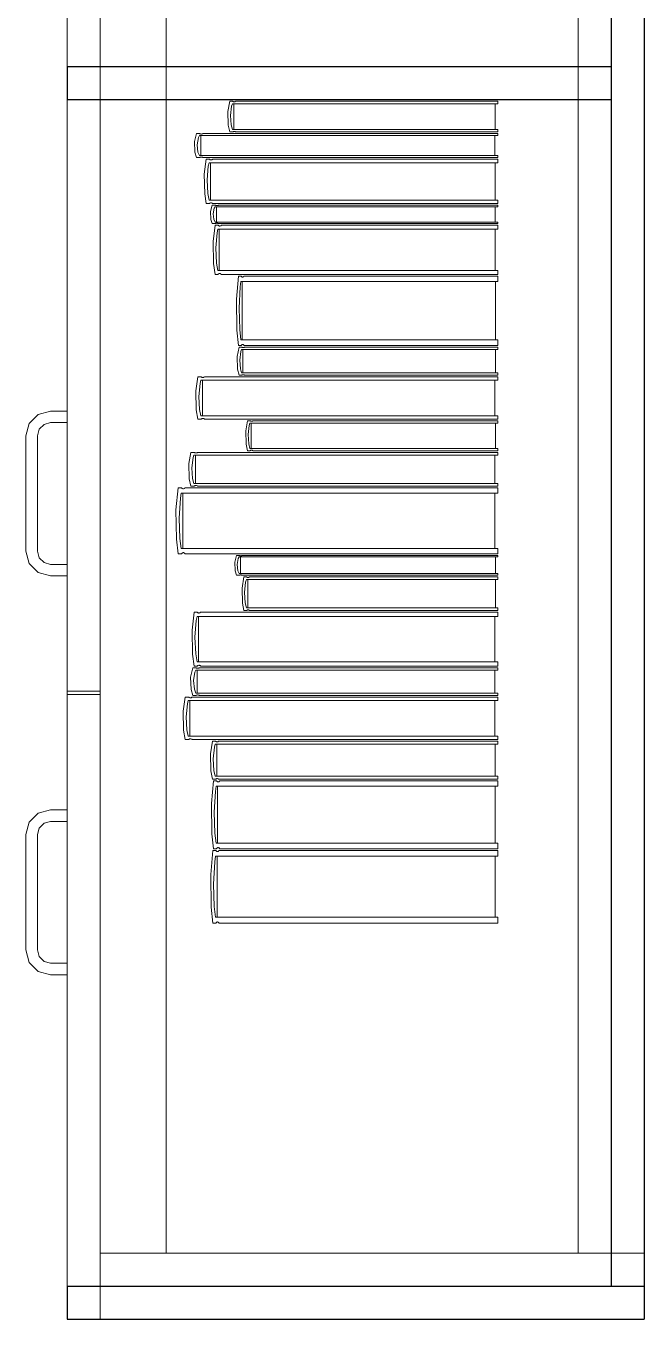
# Model space of a CAD drawing. Header units: inches. Extents: x -38 to 5698, y -33 to 92.
# Drawn here: x 218.845 to 219.22, y 11.462 to 12.247 of the extents above; entities that cross this region are included whole.
import ezdxf

# ---------------------------------------------------------------- set-up
doc = ezdxf.new("R2010")
doc.units = ezdxf.units.IN
doc.header["$MEASUREMENT"] = 0
doc.set_wipeout_variables(frame=1)
doc.linetypes.add('Wipeout_Contour', pattern=[1, 0, -1])
doc.layers.add('Interior - Mobiliario', color=7, linetype='Continuous')

msp = doc.modelspace()

# ---------------------------------------------------------------- linework, layer by layer
at = {"layer": 'Interior - Mobiliario', "color": 175, "linetype": 'Continuous', "lineweight": 13}
for p, q in [((218.89, 11.48184), (218.89, 12.94184)), ((219.2, 12.94184), (219.2, 11.48184)), ((218.96777, 12.18628), (218.96757, 12.19462)), ((218.96913, 12.19222), (218.96954, 12.18648)), ((218.94719, 12.17635), (218.94841, 12.18119)), ((218.94841, 12.18119), (218.9504, 12.18119)), ((218.95024, 12.18003), (218.9497, 12.17893)), ((219.13134, 12.18003), (218.95024, 12.18003)), ((218.9504, 12.18119), (218.95055, 12.18112)), ((218.95055, 12.18112), (218.95079, 12.18103)), ((218.95079, 12.18103), (218.95105, 12.18098)), ((218.95105, 12.18098), (218.95131, 12.18095)), ((218.95116, 12.16784), (218.95116, 12.18003)), ((218.95131, 12.18095), (218.95158, 12.18095)), ((218.95158, 12.18095), (218.95185, 12.18099)), ((218.95185, 12.18099), (218.9521, 12.18105)), ((218.9521, 12.18105), (218.95233, 12.18114)), ((218.95233, 12.18114), (218.95243, 12.18119)), ((218.95243, 12.18119), (219.13134, 12.18119)), ((218.96866, 12.18219), (218.96777, 12.18628)), ((218.97043, 12.18219), (218.96866, 12.18219)), ((218.96954, 12.18648), (218.97029, 12.18368)), ((218.97029, 12.18368), (219.13134, 12.18368)), ((218.97052, 12.18227), (218.97043, 12.18219)), ((218.97073, 12.18238), (218.97052, 12.18227)), ((218.97095, 12.18246), (218.97073, 12.18238)), ((218.97119, 12.1825), (218.97095, 12.18246)), ((218.97143, 12.1825), (218.97119, 12.1825)), ((218.97166, 12.18247), (218.97143, 12.1825)), ((218.97189, 12.1824), (218.97166, 12.18247)), ((218.9721, 12.18229), (218.97189, 12.1824)), ((218.97223, 12.18219), (218.9721, 12.18229)), ((219.13134, 12.18219), (218.97223, 12.18219)), ((219.12951, 12.18003), (219.12951, 12.16784)), ((219.13134, 12.18368), (219.13134, 12.18219)), ((219.13134, 12.18119), (219.13134, 12.18003)), ((218.94741, 12.16986), (218.94719, 12.17635)), ((218.9497, 12.17893), (218.94894, 12.17448)), ((218.94894, 12.17448), (218.9494, 12.17001)), ((218.94841, 12.16667), (218.94741, 12.16986)), ((218.9504, 12.16667), (218.94841, 12.16667)), ((218.9494, 12.17001), (218.95024, 12.16784)), ((218.95024, 12.16784), (219.13134, 12.16784)), ((218.9505, 12.16673), (218.9504, 12.16667)), ((218.95074, 12.16682), (218.9505, 12.16673)), ((218.95099, 12.16688), (218.95074, 12.16682)), ((218.95125, 12.16691), (218.95099, 12.16688)), ((218.95152, 12.16692), (218.95125, 12.16691)), ((218.95179, 12.16689), (218.95152, 12.16692)), ((218.95204, 12.16683), (218.95179, 12.16689)), ((218.95228, 12.16675), (218.95204, 12.16683)), ((218.95243, 12.16667), (218.95228, 12.16675)), ((219.13134, 12.16667), (218.95243, 12.16667)), ((218.95324, 12.15669), (218.95442, 12.16567)), ((218.95442, 12.16567), (218.95635, 12.16567)), ((218.95619, 12.16352), (218.95567, 12.16148)), ((219.13134, 12.16352), (218.95619, 12.16352)), ((218.95635, 12.16567), (218.95649, 12.16553)), ((218.95649, 12.16553), (218.95672, 12.16538)), ((218.95672, 12.16538), (218.95697, 12.16527)), ((218.95697, 12.16527), (218.95723, 12.16522)), ((218.95708, 12.1409), (218.95708, 12.16352)), ((218.95708, 12.16352), (219.12957, 12.16352)), ((218.95723, 12.16522), (218.95749, 12.16523)), ((218.95749, 12.16523), (218.95774, 12.16529)), ((218.95774, 12.16529), (218.95799, 12.16541)), ((218.95799, 12.16541), (218.95821, 12.16557)), ((218.95821, 12.16557), (218.95831, 12.16567)), ((218.95831, 12.16567), (219.13134, 12.16567)), ((219.12957, 12.16352), (219.12957, 12.1409)), ((219.13134, 12.16784), (219.13134, 12.16667)), ((219.13134, 12.16567), (219.13134, 12.16352)), ((218.95346, 12.14465), (218.95324, 12.15669)), ((218.95567, 12.16148), (218.95493, 12.15322)), ((218.95493, 12.15322), (218.95538, 12.14493)), ((218.95442, 12.13875), (218.95346, 12.14465)), ((218.95538, 12.14493), (218.95619, 12.1409)), ((218.95619, 12.1409), (219.13134, 12.1409)), ((219.12957, 12.1409), (218.95708, 12.1409)), ((219.13134, 12.1409), (219.13134, 12.13875)), ((218.95635, 12.13875), (218.95442, 12.13875)), ((218.95645, 12.13885), (218.95635, 12.13875)), ((218.95667, 12.13901), (218.95645, 12.13885)), ((218.95691, 12.13913), (218.95667, 12.13901)), ((218.95717, 12.13919), (218.95691, 12.13913)), ((218.95691, 12.13404), (218.95807, 12.13775)), ((218.95713, 12.12907), (218.95691, 12.13404)), ((218.95743, 12.1392), (218.95717, 12.13919)), ((218.95769, 12.13915), (218.95743, 12.1392)), ((218.95793, 12.13904), (218.95769, 12.13915)), ((218.95816, 12.13889), (218.95793, 12.13904)), ((218.95807, 12.13775), (218.95996, 12.13775)), ((218.95831, 12.13875), (218.95816, 12.13889)), ((219.13134, 12.13875), (218.95831, 12.13875)), ((218.95929, 12.13601), (218.95857, 12.13261)), ((218.95857, 12.13261), (218.95901, 12.12919)), ((218.95981, 12.13686), (218.95929, 12.13601)), ((219.13134, 12.13686), (218.95981, 12.13686)), ((218.95996, 12.13775), (218.9601, 12.13769)), ((218.9601, 12.13769), (218.96032, 12.13762)), ((218.96032, 12.13762), (218.96056, 12.13758)), ((218.96056, 12.13758), (218.96082, 12.13756)), ((218.96067, 12.12752), (218.96067, 12.13686)), ((218.96082, 12.13756), (218.96107, 12.13756)), ((218.96107, 12.13756), (218.96132, 12.13759)), ((218.96132, 12.13759), (218.96156, 12.13764)), ((218.96156, 12.13764), (218.96178, 12.1377)), ((218.96178, 12.1377), (218.96188, 12.13775)), ((218.96188, 12.13775), (219.13134, 12.13775)), ((219.12961, 12.13686), (219.12961, 12.12752)), ((219.13134, 12.13775), (219.13134, 12.13686)), ((218.95807, 12.12663), (218.95713, 12.12907)), ((218.95996, 12.12663), (218.95807, 12.12663)), ((218.95859, 12.11568), (218.95975, 12.12563)), ((218.95901, 12.12919), (218.95981, 12.12752)), ((218.95975, 12.12563), (218.96161, 12.12563)), ((218.95981, 12.12752), (219.13134, 12.12752)), ((218.96005, 12.12667), (218.95996, 12.12663)), ((218.96027, 12.12674), (218.96005, 12.12667)), ((218.96051, 12.12679), (218.96027, 12.12674)), ((218.96076, 12.12681), (218.96051, 12.12679)), ((218.96102, 12.12682), (218.96076, 12.12681)), ((218.96127, 12.1268), (218.96102, 12.12682)), ((218.96151, 12.12675), (218.96127, 12.1268)), ((218.96173, 12.12669), (218.96151, 12.12675)), ((218.96161, 12.12563), (218.96175, 12.12547)), ((218.96188, 12.12663), (218.96173, 12.12669)), ((218.96175, 12.12547), (218.96197, 12.1253)), ((219.13134, 12.12663), (218.96188, 12.12663)), ((218.96197, 12.1253), (218.96221, 12.12519)), ((218.96221, 12.12519), (218.96246, 12.12513)), ((218.96246, 12.12513), (218.96272, 12.12514)), ((218.96272, 12.12514), (218.96296, 12.12521)), ((218.96296, 12.12521), (218.9632, 12.12533)), ((218.9632, 12.12533), (218.96342, 12.12552)), ((218.96342, 12.12552), (218.96351, 12.12563)), ((218.96351, 12.12563), (219.13134, 12.12563)), ((219.13134, 12.12752), (219.13134, 12.12663)), ((219.13134, 12.12563), (219.13134, 12.12324)), ((218.96095, 12.12098), (218.96024, 12.11183)), ((218.96146, 12.12324), (218.96095, 12.12098)), ((219.13134, 12.12324), (218.96146, 12.12324)), ((218.96232, 12.09818), (218.96232, 12.12324)), ((219.12963, 12.12324), (219.12963, 12.09818)), ((218.95881, 12.10234), (218.95859, 12.11568)), ((218.96024, 12.11183), (218.96067, 12.10265)), ((218.95975, 12.0958), (218.95881, 12.10234)), ((218.96067, 12.10265), (218.96146, 12.09818)), ((218.96161, 12.0958), (218.95975, 12.0958)), ((218.96146, 12.09818), (219.13134, 12.09818)), ((218.96171, 12.09591), (218.96161, 12.0958)), ((218.96192, 12.09609), (218.96171, 12.09591)), ((218.96216, 12.09622), (218.96192, 12.09609)), ((218.96241, 12.09629), (218.96216, 12.09622)), ((218.96266, 12.0963), (218.96241, 12.09629)), ((218.96291, 12.09624), (218.96266, 12.0963)), ((218.96315, 12.09613), (218.96291, 12.09624)), ((218.96337, 12.09596), (218.96315, 12.09613)), ((218.96351, 12.0958), (218.96337, 12.09596)), ((219.13134, 12.0958), (218.96351, 12.0958)), ((218.97285, 12.08073), (218.9739, 12.0948)), ((218.9739, 12.0948), (218.97562, 12.0948)), ((218.97562, 12.0948), (218.97575, 12.09457)), ((218.97575, 12.09457), (218.97595, 12.09433)), ((218.97595, 12.09433), (218.97617, 12.09417)), ((218.97617, 12.09417), (218.9764, 12.09409)), ((218.9764, 12.09409), (218.97663, 12.0941)), ((218.97663, 12.0941), (218.97686, 12.0942)), ((218.97686, 12.0942), (218.97707, 12.09438)), ((218.97707, 12.09438), (218.97727, 12.09463)), ((218.97727, 12.09463), (218.97736, 12.0948)), ((218.97736, 12.0948), (219.13134, 12.0948)), ((219.13134, 12.09818), (219.13134, 12.0958)), ((219.13134, 12.0948), (219.13134, 12.09142)), ((218.97501, 12.08822), (218.97436, 12.07528)), ((218.97548, 12.09142), (218.97501, 12.08822)), ((219.13134, 12.09142), (218.97548, 12.09142)), ((218.97627, 12.05598), (218.97627, 12.09142)), ((219.12977, 12.09142), (219.12977, 12.05598)), ((218.97304, 12.06186), (218.97285, 12.08073)), ((218.97436, 12.07528), (218.97476, 12.0623)), ((218.9739, 12.0526), (218.97304, 12.06186)), ((218.97476, 12.0623), (218.97548, 12.05598)), ((218.97548, 12.05598), (219.13134, 12.05598)), ((219.13134, 12.05598), (219.13134, 12.0526)), ((218.97324, 12.04594), (218.97429, 12.0516)), ((218.97343, 12.03835), (218.97324, 12.04594)), ((218.97562, 12.0526), (218.9739, 12.0526)), ((218.97429, 12.0516), (218.976, 12.0516)), ((218.9754, 12.04896), (218.97474, 12.04375)), ((218.97586, 12.05024), (218.9754, 12.04896)), ((218.9757, 12.05277), (218.97562, 12.0526)), ((218.9759, 12.05302), (218.9757, 12.05277)), ((219.13134, 12.05024), (218.97586, 12.05024)), ((218.97612, 12.0532), (218.9759, 12.05302)), ((218.976, 12.0516), (218.97613, 12.05151)), ((218.97635, 12.0533), (218.97612, 12.0532)), ((218.97613, 12.05151), (218.97633, 12.05142)), ((218.97633, 12.05142), (218.97655, 12.05135)), ((218.97658, 12.05331), (218.97635, 12.0533)), ((218.97655, 12.05135), (218.97678, 12.05132)), ((218.97681, 12.05323), (218.97658, 12.05331)), ((218.97665, 12.03598), (218.97665, 12.05024)), ((218.97678, 12.05132), (218.97701, 12.05132)), ((218.97703, 12.05307), (218.97681, 12.05323)), ((218.97701, 12.05132), (218.97724, 12.05136)), ((218.97723, 12.05283), (218.97703, 12.05307)), ((218.97736, 12.0526), (218.97723, 12.05283)), ((218.97724, 12.05136), (218.97745, 12.05143)), ((219.13134, 12.0526), (218.97736, 12.0526)), ((218.97745, 12.05143), (218.97765, 12.05154)), ((218.97765, 12.05154), (218.97774, 12.0516)), ((218.97774, 12.0516), (219.13134, 12.0516)), ((219.12977, 12.05024), (219.12977, 12.03598)), ((219.13134, 12.0516), (219.13134, 12.05024)), ((218.97429, 12.03462), (218.97343, 12.03835)), ((218.97474, 12.04375), (218.97514, 12.03852)), ((218.97514, 12.03852), (218.97586, 12.03598)), ((218.94814, 12.02507), (218.94936, 12.03362)), ((218.94936, 12.03362), (218.95134, 12.03362)), ((218.95118, 12.03157), (218.95064, 12.02962)), ((219.13134, 12.03157), (218.95118, 12.03157)), ((218.95134, 12.03362), (218.95149, 12.03348)), ((218.95149, 12.03348), (218.95172, 12.03334)), ((218.95172, 12.03334), (218.95197, 12.03324)), ((218.95197, 12.03324), (218.95224, 12.03319)), ((218.95209, 12.01002), (218.95209, 12.03157)), ((218.95224, 12.03319), (218.95251, 12.0332)), ((218.95251, 12.0332), (218.95277, 12.03326)), ((218.95277, 12.03326), (218.95302, 12.03337)), ((218.95302, 12.03337), (218.95325, 12.03352)), ((218.95325, 12.03352), (218.95335, 12.03362)), ((218.95335, 12.03362), (219.13134, 12.03362)), ((218.976, 12.03462), (218.97429, 12.03462)), ((218.97586, 12.03598), (219.13134, 12.03598)), ((218.97609, 12.03469), (218.976, 12.03462)), ((218.97628, 12.03479), (218.97609, 12.03469)), ((218.9765, 12.03486), (218.97628, 12.03479)), ((218.97673, 12.0349), (218.9765, 12.03486)), ((218.97696, 12.03491), (218.97673, 12.0349)), ((218.97719, 12.03487), (218.97696, 12.03491)), ((218.97741, 12.03481), (218.97719, 12.03487)), ((218.97761, 12.03471), (218.97741, 12.03481)), ((218.97774, 12.03462), (218.97761, 12.03471)), ((219.13134, 12.03462), (218.97774, 12.03462)), ((219.12952, 12.03157), (219.12952, 12.01002)), ((219.13134, 12.03598), (219.13134, 12.03462)), ((219.13134, 12.03362), (219.13134, 12.03157)), ((218.94836, 12.01359), (218.94814, 12.02507)), ((218.95064, 12.02962), (218.94988, 12.02176)), ((218.94988, 12.02176), (218.95034, 12.01386)), ((218.84701, 12.00534), (218.8525, 12.01083)), ((218.8525, 12.01083), (218.86, 12.01284)), ((218.86, 12.01284), (218.87, 12.01284)), ((218.87, 12.01284), (218.87, 12.00584)), ((218.94936, 12.00797), (218.94836, 12.01359)), ((218.95134, 12.00797), (218.94936, 12.00797)), ((218.95034, 12.01386), (218.95118, 12.01002)), ((218.95118, 12.01002), (219.13134, 12.01002)), ((218.95144, 12.00807), (218.95134, 12.00797)), ((218.95167, 12.00822), (218.95144, 12.00807)), ((218.95192, 12.00833), (218.95167, 12.00822)), ((218.95218, 12.00839), (218.95192, 12.00833)), ((218.95245, 12.0084), (218.95218, 12.00839)), ((218.95271, 12.00835), (218.95245, 12.0084)), ((218.95297, 12.00825), (218.95271, 12.00835)), ((218.9532, 12.00811), (218.95297, 12.00825)), ((218.95335, 12.00797), (218.9532, 12.00811)), ((219.13134, 12.00797), (218.95335, 12.00797)), ((218.97837, 12.0009), (218.97939, 12.00697)), ((218.97939, 12.00697), (218.98104, 12.00697)), ((218.98104, 12.00697), (218.98117, 12.00687)), ((218.98117, 12.00687), (218.98137, 12.00677)), ((218.98137, 12.00677), (218.98158, 12.0067)), ((218.98158, 12.0067), (218.9818, 12.00666)), ((218.9818, 12.00666), (218.98202, 12.00667)), ((218.98202, 12.00667), (218.98224, 12.00671)), ((218.98224, 12.00671), (218.98245, 12.00679)), ((218.98245, 12.00679), (218.98264, 12.0069)), ((218.98264, 12.0069), (218.98273, 12.00697)), ((218.98273, 12.00697), (219.13134, 12.00697)), ((219.13134, 12.01002), (219.13134, 12.00797)), ((219.13134, 12.00697), (219.13134, 12.00551)), ((218.845, 11.99784), (218.84701, 12.00534)), ((218.85307, 12.00184), (218.852, 11.99784)), ((218.856, 12.00477), (218.85307, 12.00184)), ((218.86, 12.00584), (218.856, 12.00477)), ((218.87, 12.00584), (218.86, 12.00584)), ((218.97856, 11.99277), (218.97837, 12.0009)), ((218.98046, 12.00413), (218.97983, 11.99856)), ((218.98091, 12.00551), (218.98046, 12.00413)), ((219.13134, 12.00551), (218.98091, 12.00551)), ((218.98167, 11.99023), (218.98167, 12.00551)), ((219.12982, 12.00551), (219.12982, 11.99023)), ((218.845, 11.92784), (218.845, 11.99784)), ((218.852, 11.99784), (218.852, 11.92784)), ((218.97939, 11.98877), (218.97856, 11.99277)), ((218.97983, 11.99856), (218.98021, 11.99296)), ((218.98021, 11.99296), (218.98091, 11.99023)), ((218.94385, 11.98096), (218.9451, 11.98777)), ((218.9451, 11.98777), (218.94713, 11.98777)), ((218.94641, 11.98459), (218.94564, 11.97832)), ((218.94697, 11.98614), (218.94641, 11.98459)), ((219.13134, 11.98614), (218.94697, 11.98614)), ((218.94713, 11.98777), (218.94728, 11.98767)), ((218.94728, 11.98767), (218.94752, 11.98755)), ((218.94752, 11.98755), (218.94778, 11.98747)), ((218.94778, 11.98747), (218.94805, 11.98743)), ((218.9479, 11.96896), (218.9479, 11.98614)), ((218.94805, 11.98743), (218.94833, 11.98744)), ((218.94833, 11.98744), (218.9486, 11.98748)), ((218.9486, 11.98748), (218.94885, 11.98757)), ((218.94885, 11.98757), (218.94909, 11.9877)), ((218.94909, 11.9877), (218.94919, 11.98777)), ((218.94919, 11.98777), (219.13134, 11.98777)), ((218.98104, 11.98877), (218.97939, 11.98877)), ((218.98091, 11.99023), (219.13134, 11.99023)), ((218.98113, 11.98885), (218.98104, 11.98877)), ((218.98132, 11.98896), (218.98113, 11.98885)), ((218.98153, 11.98903), (218.98132, 11.98896)), ((218.98175, 11.98907), (218.98153, 11.98903)), ((218.98197, 11.98908), (218.98175, 11.98907)), ((218.98219, 11.98905), (218.98197, 11.98908)), ((218.98241, 11.98898), (218.98219, 11.98905)), ((218.9826, 11.98887), (218.98241, 11.98898)), ((218.98273, 11.98877), (218.9826, 11.98887)), ((219.13134, 11.98877), (218.98273, 11.98877)), ((219.12948, 11.98614), (219.12948, 11.96896)), ((219.13134, 11.99023), (219.13134, 11.98877)), ((219.13134, 11.98777), (219.13134, 11.98614)), ((218.94409, 11.97181), (218.94385, 11.98096)), ((218.94564, 11.97832), (218.94611, 11.97202)), ((218.9451, 11.96733), (218.94409, 11.97181)), ((218.94713, 11.96733), (218.9451, 11.96733)), ((218.94611, 11.97202), (218.94697, 11.96896)), ((218.94697, 11.96896), (219.13134, 11.96896)), ((218.94723, 11.9674), (218.94713, 11.96733)), ((218.94747, 11.96753), (218.94723, 11.9674)), ((218.94772, 11.96762), (218.94747, 11.96753)), ((218.94799, 11.96766), (218.94772, 11.96762)), ((218.94827, 11.96767), (218.94799, 11.96766)), ((218.94854, 11.96763), (218.94827, 11.96767)), ((218.9488, 11.96755), (218.94854, 11.96763)), ((218.94904, 11.96743), (218.9488, 11.96755)), ((218.94919, 11.96733), (218.94904, 11.96743)), ((219.13134, 11.96733), (218.94919, 11.96733)), ((219.13134, 11.96896), (219.13134, 11.96733)), ((218.93603, 11.95297), (218.93733, 11.96633)), ((218.93733, 11.96633), (218.93944, 11.96633)), ((218.9387, 11.96008), (218.93789, 11.9478)), ((218.93927, 11.96312), (218.9387, 11.96008)), ((219.13134, 11.96312), (218.93927, 11.96312)), ((218.93944, 11.96633), (218.9396, 11.96611)), ((218.9396, 11.96611), (218.93985, 11.96588)), ((218.93985, 11.96588), (218.94012, 11.96573)), ((218.94012, 11.96573), (218.94041, 11.96566)), ((218.94024, 11.92948), (218.94024, 11.96312)), ((218.94041, 11.96566), (218.94069, 11.96567)), ((218.94069, 11.96567), (218.94097, 11.96576)), ((218.94097, 11.96576), (218.94124, 11.96593)), ((218.94124, 11.96593), (218.94148, 11.96617)), ((218.94148, 11.96617), (218.94159, 11.96633)), ((218.94159, 11.96633), (219.13134, 11.96633)), ((219.1294, 11.96312), (219.1294, 11.92948)), ((219.13134, 11.96633), (219.13134, 11.96312)), ((218.93627, 11.93506), (218.93603, 11.95297)), ((218.93789, 11.9478), (218.93838, 11.93547)), ((218.93733, 11.92627), (218.93627, 11.93506)), ((218.93838, 11.93547), (218.93927, 11.92948)), ((218.93927, 11.92948), (219.13134, 11.92948)), ((219.13134, 11.92948), (219.13134, 11.92627)), ((218.84701, 11.92034), (218.845, 11.92784)), ((218.8525, 11.91485), (218.84701, 11.92034)), ((218.852, 11.92784), (218.85307, 11.92384)), ((218.85307, 11.92384), (218.856, 11.92091)), ((218.856, 11.92091), (218.86, 11.91984)), ((218.93944, 11.92627), (218.93733, 11.92627)), ((218.93955, 11.92643), (218.93944, 11.92627)), ((218.9398, 11.92667), (218.93955, 11.92643)), ((218.94006, 11.92684), (218.9398, 11.92667)), ((218.94034, 11.92693), (218.94006, 11.92684)), ((218.94063, 11.92694), (218.94034, 11.92693)), ((218.94091, 11.92687), (218.94063, 11.92694)), ((218.94118, 11.92672), (218.94091, 11.92687)), ((218.94143, 11.92649), (218.94118, 11.92672)), ((218.94159, 11.92627), (218.94143, 11.92649)), ((219.13134, 11.92627), (218.94159, 11.92627)), ((218.97165, 11.92126), (218.97272, 11.92527)), ((218.97185, 11.91587), (218.97165, 11.92126)), ((218.97272, 11.92527), (218.97444, 11.92527)), ((218.97383, 11.9234), (218.97317, 11.9197)), ((218.9743, 11.92431), (218.97383, 11.9234)), ((219.13134, 11.92431), (218.9743, 11.92431)), ((218.97444, 11.92527), (218.97457, 11.92521)), ((218.97457, 11.92521), (218.97478, 11.92514)), ((218.97478, 11.92514), (218.975, 11.92509)), ((218.975, 11.92509), (218.97523, 11.92507)), ((218.9751, 11.9142), (218.9751, 11.92431)), ((218.97523, 11.92507), (218.97546, 11.92507)), ((218.97546, 11.92507), (218.97569, 11.9251)), ((218.97569, 11.9251), (218.97591, 11.92515)), ((218.97591, 11.92515), (218.97611, 11.92523)), ((218.97611, 11.92523), (218.9762, 11.92527)), ((218.9762, 11.92527), (219.13134, 11.92527)), ((219.12976, 11.92431), (219.12976, 11.9142)), ((219.13134, 11.92527), (219.13134, 11.92431)), ((218.86, 11.91284), (218.8525, 11.91485)), ((218.86, 11.91984), (218.87, 11.91984)), ((218.87, 11.91284), (218.86, 11.91284)), ((218.87, 11.91984), (218.87, 11.91284)), ((218.97272, 11.91323), (218.97185, 11.91587)), ((218.97444, 11.91323), (218.97272, 11.91323)), ((218.97317, 11.9197), (218.97358, 11.916)), ((218.97358, 11.916), (218.9743, 11.9142)), ((218.9743, 11.9142), (219.13134, 11.9142)), ((218.97453, 11.91328), (218.97444, 11.91323)), ((218.97473, 11.91335), (218.97453, 11.91328)), ((218.97495, 11.9134), (218.97473, 11.91335)), ((218.97518, 11.91343), (218.97495, 11.9134)), ((218.97541, 11.91343), (218.97518, 11.91343)), ((218.97564, 11.91341), (218.97541, 11.91343)), ((218.97586, 11.91337), (218.97564, 11.91341)), ((218.97607, 11.9133), (218.97586, 11.91337)), ((218.9762, 11.91323), (218.97607, 11.9133)), ((219.13134, 11.91323), (218.9762, 11.91323)), ((219.13134, 11.9142), (219.13134, 11.91323)), ((218.9762, 11.90544), (218.97723, 11.91223)), ((218.97639, 11.89632), (218.9762, 11.90544)), ((218.97723, 11.91223), (218.97891, 11.91223)), ((218.97831, 11.90906), (218.97767, 11.90281)), ((218.97877, 11.9106), (218.97831, 11.90906)), ((219.13134, 11.9106), (218.97877, 11.9106)), ((218.97891, 11.91223), (218.97903, 11.91212)), ((218.97903, 11.91212), (218.97923, 11.91201)), ((218.97923, 11.91201), (218.97945, 11.91193)), ((218.97945, 11.91193), (218.97967, 11.91189)), ((218.97954, 11.89348), (218.97954, 11.9106)), ((218.97967, 11.91189), (218.9799, 11.9119)), ((218.9799, 11.9119), (218.98012, 11.91194)), ((218.98012, 11.91194), (218.98033, 11.91203)), ((218.98033, 11.91203), (218.98053, 11.91215)), ((218.98053, 11.91215), (218.98061, 11.91223)), ((218.98061, 11.91223), (219.13134, 11.91223)), ((219.1298, 11.9106), (219.1298, 11.89348)), ((219.13134, 11.91223), (219.13134, 11.9106)), ((218.97767, 11.90281), (218.97806, 11.89654)), ((218.94577, 11.87992), (218.947, 11.89085)), ((218.947, 11.89085), (218.94901, 11.89085)), ((218.94901, 11.89085), (218.94916, 11.89068)), ((218.94916, 11.89068), (218.9494, 11.89049)), ((218.9494, 11.89049), (218.94965, 11.89037)), ((218.94965, 11.89037), (218.94992, 11.89031)), ((218.94992, 11.89031), (218.95019, 11.89031)), ((218.95019, 11.89031), (218.95046, 11.89039)), ((218.95046, 11.89039), (218.95071, 11.89053)), ((218.95071, 11.89053), (218.95095, 11.89073)), ((218.95095, 11.89073), (218.95105, 11.89085)), ((218.95105, 11.89085), (219.13134, 11.89085)), ((218.97723, 11.89185), (218.97639, 11.89632)), ((218.97891, 11.89185), (218.97723, 11.89185)), ((218.97806, 11.89654), (218.97877, 11.89348)), ((218.97877, 11.89348), (219.13134, 11.89348)), ((218.97899, 11.89193), (218.97891, 11.89185)), ((218.97919, 11.89206), (218.97899, 11.89193)), ((218.9794, 11.89214), (218.97919, 11.89206)), ((218.97962, 11.89219), (218.9794, 11.89214)), ((218.97985, 11.8922), (218.97962, 11.89219)), ((218.98007, 11.89216), (218.97985, 11.8922)), ((218.98029, 11.89208), (218.98007, 11.89216)), ((218.98049, 11.89196), (218.98029, 11.89208)), ((218.98061, 11.89185), (218.98049, 11.89196)), ((219.13134, 11.89185), (218.98061, 11.89185)), ((219.13134, 11.89348), (219.13134, 11.89185)), ((219.13134, 11.89085), (219.13134, 11.88823)), ((218.9483, 11.88574), (218.94753, 11.87569)), ((218.94885, 11.88823), (218.9483, 11.88574)), ((219.13134, 11.88823), (218.94885, 11.88823)), ((218.94977, 11.86068), (218.94977, 11.88823)), ((219.1295, 11.88823), (219.1295, 11.86068)), ((218.946, 11.86525), (218.94577, 11.87992)), ((218.94753, 11.87569), (218.948, 11.86559)), ((218.948, 11.86559), (218.94885, 11.86068)), ((218.947, 11.85806), (218.946, 11.86525)), ((218.94901, 11.85806), (218.947, 11.85806)), ((218.94885, 11.86068), (219.13134, 11.86068)), ((218.94911, 11.85818), (218.94901, 11.85806)), ((218.94934, 11.85838), (218.94911, 11.85818)), ((218.9496, 11.85852), (218.94934, 11.85838)), ((218.94986, 11.8586), (218.9496, 11.85852)), ((218.95013, 11.8586), (218.94986, 11.8586)), ((218.9504, 11.85854), (218.95013, 11.8586)), ((218.95066, 11.85842), (218.9504, 11.85854)), ((218.9509, 11.85823), (218.95066, 11.85842)), ((218.95105, 11.85806), (218.9509, 11.85823)), ((219.13134, 11.85806), (218.95105, 11.85806)), ((219.13134, 11.86068), (219.13134, 11.85806)), ((218.94494, 11.85147), (218.94619, 11.85706)), ((218.94518, 11.84397), (218.94494, 11.85147)), ((218.94619, 11.85706), (218.9482, 11.85706)), ((218.94749, 11.85444), (218.94672, 11.8493)), ((218.94804, 11.85571), (218.94749, 11.85444)), ((219.13134, 11.85571), (218.94804, 11.85571)), ((218.9482, 11.85706), (218.94835, 11.85697)), ((218.94835, 11.85697), (218.94859, 11.85687)), ((218.94859, 11.85687), (218.94885, 11.85681)), ((218.94885, 11.85681), (218.94912, 11.85678)), ((218.94897, 11.84163), (218.94897, 11.85571)), ((218.94912, 11.85678), (218.94939, 11.85678)), ((218.94939, 11.85678), (218.94966, 11.85682)), ((218.94966, 11.85682), (218.94992, 11.85689)), ((218.94992, 11.85689), (218.95015, 11.85699)), ((218.95015, 11.85699), (218.95025, 11.85706)), ((218.95025, 11.85706), (219.13134, 11.85706)), ((219.12949, 11.85571), (219.12949, 11.84163)), ((219.13134, 11.85706), (219.13134, 11.85571)), ((218.87, 11.84284), (218.89, 11.84284)), ((218.94619, 11.84029), (218.94518, 11.84397)), ((218.94672, 11.8493), (218.94719, 11.84414)), ((218.94719, 11.84414), (218.94804, 11.84163)), ((218.87, 11.84084), (218.89, 11.84084)), ((218.94037, 11.83071), (218.94165, 11.83929)), ((218.94165, 11.83929), (218.94371, 11.83929)), ((218.94298, 11.83528), (218.94219, 11.82739)), ((218.94354, 11.83723), (218.94298, 11.83528)), ((219.13134, 11.83723), (218.94354, 11.83723)), ((218.94371, 11.83929), (218.94386, 11.83915)), ((218.94386, 11.83915), (218.94411, 11.83901)), ((218.94411, 11.83901), (218.94437, 11.83891)), ((218.94437, 11.83891), (218.94465, 11.83886)), ((218.94449, 11.81561), (218.94449, 11.83723)), ((218.94465, 11.83886), (218.94493, 11.83887)), ((218.94493, 11.83887), (218.9452, 11.83893)), ((218.9452, 11.83893), (218.94546, 11.83903)), ((218.94546, 11.83903), (218.9457, 11.83919)), ((218.9457, 11.83919), (218.94581, 11.83929)), ((218.94581, 11.83929), (219.13134, 11.83929)), ((218.9482, 11.84029), (218.94619, 11.84029)), ((218.94804, 11.84163), (219.13134, 11.84163)), ((218.9483, 11.84036), (218.9482, 11.84029)), ((218.94854, 11.84046), (218.9483, 11.84036)), ((218.94879, 11.84053), (218.94854, 11.84046)), ((218.94906, 11.84057), (218.94879, 11.84053)), ((218.94933, 11.84057), (218.94906, 11.84057)), ((218.9496, 11.84054), (218.94933, 11.84057)), ((218.94986, 11.84048), (218.9496, 11.84054)), ((218.9501, 11.84038), (218.94986, 11.84048)), ((218.95025, 11.84029), (218.9501, 11.84038)), ((219.13134, 11.84029), (218.95025, 11.84029)), ((219.12945, 11.83723), (219.12945, 11.81561)), ((219.13134, 11.84163), (219.13134, 11.84029)), ((219.13134, 11.83929), (219.13134, 11.83723)), ((218.94061, 11.81919), (218.94037, 11.83071)), ((218.94219, 11.82739), (218.94267, 11.81946)), ((218.94165, 11.81355), (218.94061, 11.81919)), ((218.94267, 11.81946), (218.94354, 11.81561)), ((218.94371, 11.81355), (218.94165, 11.81355)), ((218.94354, 11.81561), (219.13134, 11.81561)), ((218.94381, 11.81365), (218.94371, 11.81355)), ((218.94405, 11.81381), (218.94381, 11.81365)), ((218.94431, 11.81391), (218.94405, 11.81381)), ((218.94459, 11.81397), (218.94431, 11.81391)), ((218.94487, 11.81398), (218.94459, 11.81397)), ((218.94514, 11.81393), (218.94487, 11.81398)), ((218.94541, 11.81383), (218.94514, 11.81393)), ((218.94565, 11.81369), (218.94541, 11.81383)), ((218.94581, 11.81355), (218.94565, 11.81369)), ((219.13134, 11.81355), (218.94581, 11.81355)), ((218.95698, 11.80485), (218.95814, 11.81255)), ((218.95814, 11.81255), (218.96002, 11.81255)), ((218.95987, 11.8107), (218.95936, 11.80895)), ((219.13134, 11.8107), (218.95987, 11.8107)), ((218.96002, 11.81255), (218.96016, 11.81243)), ((218.96016, 11.81243), (218.96039, 11.81229)), ((218.96039, 11.81229), (218.96063, 11.81221)), ((218.96063, 11.81221), (218.96088, 11.81216)), ((218.96074, 11.7913), (218.96074, 11.8107)), ((218.96088, 11.81216), (218.96114, 11.81217)), ((218.96114, 11.81217), (218.96139, 11.81222)), ((218.96139, 11.81222), (218.96162, 11.81232)), ((218.96162, 11.81232), (218.96184, 11.81246)), ((218.96184, 11.81246), (218.96194, 11.81255)), ((218.96194, 11.81255), (219.13134, 11.81255)), ((219.12961, 11.8107), (219.12961, 11.7913)), ((219.13134, 11.81561), (219.13134, 11.81355)), ((219.13134, 11.81255), (219.13134, 11.8107)), ((218.95719, 11.79452), (218.95698, 11.80485)), ((218.95936, 11.80895), (218.95863, 11.80187)), ((218.95863, 11.80187), (218.95907, 11.79476)), ((218.95907, 11.79476), (218.95987, 11.7913)), ((218.95814, 11.78946), (218.95719, 11.79452)), ((218.95757, 11.77473), (218.95873, 11.78846)), ((218.96002, 11.78946), (218.95814, 11.78946)), ((218.95873, 11.78846), (218.9606, 11.78846)), ((218.95987, 11.7913), (219.13134, 11.7913)), ((218.96012, 11.78955), (218.96002, 11.78946)), ((218.96034, 11.78969), (218.96012, 11.78955)), ((218.96057, 11.78978), (218.96034, 11.78969)), ((218.96082, 11.78984), (218.96057, 11.78978)), ((218.9606, 11.78846), (218.96075, 11.78824)), ((218.96075, 11.78824), (218.96097, 11.788)), ((218.96108, 11.78984), (218.96082, 11.78984)), ((218.96097, 11.788), (218.96121, 11.78784)), ((218.96133, 11.7898), (218.96108, 11.78984)), ((218.96121, 11.78784), (218.96146, 11.78777)), ((218.96157, 11.78971), (218.96133, 11.7898)), ((218.96146, 11.78777), (218.96171, 11.78778)), ((218.9618, 11.78958), (218.96157, 11.78971)), ((218.96171, 11.78778), (218.96196, 11.78787)), ((218.96194, 11.78946), (218.9618, 11.78958)), ((219.13134, 11.78946), (218.96194, 11.78946)), ((218.96196, 11.78787), (218.9622, 11.78805)), ((218.9622, 11.78805), (218.96242, 11.7883)), ((218.96242, 11.7883), (218.96251, 11.78846)), ((218.96251, 11.78846), (219.13134, 11.78846)), ((219.13134, 11.7913), (219.13134, 11.78946)), ((219.13134, 11.78846), (219.13134, 11.78516)), ((218.95994, 11.78204), (218.95922, 11.76942)), ((218.96045, 11.78516), (218.95994, 11.78204)), ((219.13134, 11.78516), (218.96045, 11.78516)), ((218.96132, 11.75059), (218.96132, 11.78516)), ((219.12962, 11.78516), (219.12962, 11.75059)), ((218.95778, 11.75633), (218.95757, 11.77473)), ((218.84701, 11.76334), (218.845, 11.75584)), ((218.8525, 11.76883), (218.84701, 11.76334)), ((218.86, 11.77084), (218.8525, 11.76883)), ((218.856, 11.76277), (218.86, 11.76384)), ((218.87, 11.77084), (218.86, 11.77084)), ((218.86, 11.76384), (218.87, 11.76384)), ((218.87, 11.76384), (218.87, 11.77084)), ((218.95922, 11.76942), (218.95966, 11.75676)), ((218.845, 11.75584), (218.845, 11.68584)), ((218.852, 11.75584), (218.85307, 11.75984)), ((218.852, 11.68584), (218.852, 11.75584)), ((218.85307, 11.75984), (218.856, 11.76277)), ((218.95873, 11.7473), (218.95778, 11.75633)), ((218.95966, 11.75676), (218.96045, 11.75059)), ((218.96045, 11.75059), (219.13134, 11.75059)), ((218.96092, 11.74771), (218.9607, 11.74746)), ((218.96115, 11.74788), (218.96092, 11.74771)), ((218.9614, 11.74798), (218.96115, 11.74788)), ((218.96166, 11.74799), (218.9614, 11.74798)), ((218.96191, 11.74791), (218.96166, 11.74799)), ((218.96215, 11.74775), (218.96191, 11.74791)), ((218.96237, 11.74752), (218.96215, 11.74775)), ((219.13134, 11.75059), (219.13134, 11.7473)), ((218.95722, 11.73156), (218.95838, 11.7463)), ((218.95838, 11.7463), (218.96026, 11.7463)), ((218.9606, 11.7473), (218.95873, 11.7473)), ((218.96011, 11.74276), (218.9596, 11.73941)), ((219.13134, 11.74276), (218.96011, 11.74276)), ((218.96026, 11.7463), (218.9604, 11.74606)), ((218.9604, 11.74606), (218.96063, 11.74581)), ((218.9607, 11.74746), (218.9606, 11.7473)), ((218.96063, 11.74581), (218.96087, 11.74564)), ((218.96087, 11.74564), (218.96112, 11.74556)), ((218.96097, 11.70565), (218.96097, 11.74276)), ((218.96112, 11.74556), (218.96137, 11.74557)), ((218.96137, 11.74557), (218.96162, 11.74567)), ((218.96162, 11.74567), (218.96186, 11.74586)), ((218.96186, 11.74586), (218.96208, 11.74613)), ((218.96208, 11.74613), (218.96217, 11.7463)), ((218.96217, 11.7463), (219.13134, 11.7463)), ((218.96251, 11.7473), (218.96237, 11.74752)), ((219.13134, 11.7473), (218.96251, 11.7473)), ((219.12961, 11.74276), (219.12961, 11.70565)), ((219.13134, 11.7463), (219.13134, 11.74276)), ((218.9596, 11.73941), (218.95887, 11.72587)), ((218.95743, 11.7118), (218.95722, 11.73156)), ((218.95887, 11.72587), (218.95931, 11.71227)), ((218.95838, 11.70211), (218.95743, 11.7118)), ((218.95931, 11.71227), (218.96011, 11.70565)), ((218.96026, 11.70211), (218.95838, 11.70211)), ((218.96011, 11.70565), (219.13134, 11.70565)), ((218.96036, 11.70229), (218.96026, 11.70211)), ((218.96057, 11.70255), (218.96036, 11.70229)), ((218.96081, 11.70274), (218.96057, 11.70255)), ((218.96106, 11.70284), (218.96081, 11.70274)), ((218.96132, 11.70285), (218.96106, 11.70284)), ((218.96157, 11.70277), (218.96132, 11.70285)), ((218.96181, 11.7026), (218.96157, 11.70277)), ((218.96203, 11.70235), (218.96181, 11.7026)), ((218.96217, 11.70211), (218.96203, 11.70235)), ((219.13134, 11.70211), (218.96217, 11.70211)), ((219.13134, 11.70565), (219.13134, 11.70211)), ((218.845, 11.68584), (218.84701, 11.67834)), ((218.85307, 11.68184), (218.852, 11.68584)), ((218.84701, 11.67834), (218.8525, 11.67285)), ((218.856, 11.67891), (218.85307, 11.68184)), ((218.86, 11.67784), (218.856, 11.67891)), ((218.87, 11.67784), (218.86, 11.67784)), ((218.87, 11.67084), (218.87, 11.67784)), ((218.8525, 11.67285), (218.86, 11.67084)), ((218.86, 11.67084), (218.87, 11.67084)), ((218.93, 11.50184), (218.89, 11.50184)), ((219.18, 11.50184), (218.93, 11.50184)), ((219.2, 11.48184), (218.89, 11.48184))]:
    msp.add_line(p, q, dxfattribs=at)

# ---------------------------------------------------------------- next in the draw order: wipeouts: each hides what was drawn before it
at = {"color": 254, "linetype": 'Wipeout_Contour', "lineweight": 0, "ltscale": 6568.794032}
msp.add_wipeout([(218.87, 12.20184), (219.2, 12.20184), (219.2, 12.22184), (218.87, 12.22184)], dxfattribs=at).dxf.layer = 'Interior - Mobiliario'

# ---------------------------------------------------------------- next in the draw order: linework, layer by layer
at = {"layer": 'Interior - Mobiliario', "color": 175, "linetype": 'Continuous', "lineweight": 13}
for p, q in [((218.89, 11.50184), (218.89, 12.92184)), ((218.93, 12.92184), (218.93, 11.50184)), ((219.18, 11.50184), (219.18, 12.92184)), ((218.87, 12.22184), (218.87, 12.58084)), ((218.89, 12.22184), (218.89, 12.58084)), ((218.87, 12.20184), (218.87, 12.22184)), ((218.87, 12.22184), (219.2, 12.22184)), ((218.87, 12.20184), (218.87, 12.22184)), ((218.87, 12.22184), (218.89, 12.22184)), ((219.2, 12.22184), (219.2, 12.20184)), ((219.2, 12.20184), (218.87, 12.20184)), ((218.87, 12.20184), (218.87, 11.84284)), ((218.87, 12.20184), (218.89, 12.20184)), ((218.89, 12.20184), (218.89, 11.84284)), ((218.96757, 12.19462), (218.96866, 12.20084)), ((218.96866, 12.20084), (218.97043, 12.20084)), ((218.96981, 12.19793), (218.96913, 12.19222)), ((218.97029, 12.19935), (218.96981, 12.19793)), ((219.13134, 12.19935), (218.97029, 12.19935)), ((218.97043, 12.20084), (218.97057, 12.20074)), ((218.97057, 12.20074), (218.97078, 12.20063)), ((218.97078, 12.20063), (218.971, 12.20056)), ((218.971, 12.20056), (218.97124, 12.20053)), ((218.9711, 12.18368), (218.9711, 12.19935)), ((218.97124, 12.20053), (218.97148, 12.20053)), ((218.97148, 12.20053), (218.97171, 12.20058)), ((218.97171, 12.20058), (218.97194, 12.20065)), ((218.97194, 12.20065), (218.97214, 12.20077)), ((218.97214, 12.20077), (218.97223, 12.20084)), ((218.97223, 12.20084), (219.13134, 12.20084)), ((219.12972, 12.19935), (219.12972, 12.18368)), ((219.13134, 12.20084), (219.13134, 12.19935))]:
    msp.add_line(p, q, dxfattribs=at)
at = {"layer": 'Interior - Mobiliario', "color": 175, "linetype": 'Continuous', "lineweight": 30}
for p, q in [((218.87, 12.22184), (219.2, 12.22184)), ((218.87, 12.22184), (218.87, 12.20184)), ((219.2, 12.22184), (219.2, 12.20184)), ((218.87, 12.20184), (219.2, 12.20184))]:
    msp.add_line(p, q, dxfattribs=at)

# ---------------------------------------------------------------- next in the draw order: wipeouts: each hides what was drawn before it
at = {"color": 254, "linetype": 'Wipeout_Contour', "lineweight": 0, "ltscale": 6569.494656}
msp.add_wipeout([(219.2, 11.48184), (219.22, 11.48184), (219.22, 12.94184), (219.2, 12.94184)], dxfattribs=at).dxf.layer = 'Interior - Mobiliario'

# ---------------------------------------------------------------- next in the draw order: linework, layer by layer
at = {"layer": 'Interior - Mobiliario', "color": 175, "linetype": 'Continuous', "lineweight": 30}
for p, q in [((219.2, 12.94184), (219.2, 11.48184)), ((219.22, 12.94184), (219.22, 11.48184)), ((219.2, 11.48184), (219.22, 11.48184))]:
    msp.add_line(p, q, dxfattribs=at)
at = {"layer": 'Interior - Mobiliario', "color": 175, "linetype": 'Continuous', "lineweight": 13}
for p, q in [((219.2, 11.48184), (219.2, 12.94184)), ((219.22, 12.94184), (219.22, 11.48184)), ((219.22, 12.92184), (219.22, 11.50184)), ((218.87, 12.22184), (219.2, 12.22184)), ((219.2, 12.22184), (219.2, 12.20184)), ((219.2, 12.20184), (218.87, 12.20184)), ((219.22, 11.50184), (219.18, 11.50184)), ((219.22, 11.48184), (219.2, 11.48184))]:
    msp.add_line(p, q, dxfattribs=at)

# ---------------------------------------------------------------- next in the draw order: wipeouts: each hides what was drawn before it
at = {"color": 254, "linetype": 'Wipeout_Contour', "lineweight": 0, "ltscale": 6568.812687}
msp.add_wipeout([(218.87, 11.46184), (219.22, 11.46184), (219.22, 11.48184), (218.87, 11.48184)], dxfattribs=at).dxf.layer = 'Interior - Mobiliario'

# ---------------------------------------------------------------- next in the draw order: linework, layer by layer
at = {"layer": 'Interior - Mobiliario', "color": 175, "linetype": 'Continuous', "lineweight": 13}
for p, q in [((218.87, 12.96184), (218.87, 11.46184)), ((219.22, 11.46184), (219.22, 12.96184)), ((218.87, 11.48184), (218.87, 12.94184)), ((218.87, 11.48184), (218.87, 12.94184)), ((218.89, 11.48184), (218.89, 12.94184)), ((218.89, 11.48184), (218.89, 12.94184)), ((219.2, 12.94184), (219.2, 11.48184)), ((219.2, 12.94184), (219.2, 11.48184)), ((219.2, 12.94184), (219.2, 11.48184)), ((219.22, 12.94184), (219.22, 11.48184)), ((218.87, 11.48184), (218.87, 11.84084)), ((218.89, 11.48184), (218.89, 11.84084)), ((218.89, 11.46184), (218.89, 11.50184)), ((219.22, 11.50184), (219.22, 11.46184)), ((218.87, 11.46184), (218.87, 11.48184)), ((218.87, 11.48184), (219.22, 11.48184)), ((219.22, 11.48184), (218.87, 11.48184)), ((219.2, 11.48184), (218.87, 11.48184)), ((218.87, 11.48184), (218.89, 11.48184)), ((219.2, 11.48184), (218.89, 11.48184)), ((219.2, 11.48184), (218.89, 11.48184)), ((219.22, 11.48184), (219.22, 11.46184)), ((219.22, 11.46184), (218.87, 11.46184)), ((218.87, 11.46184), (219.22, 11.46184)), ((219.22, 11.46184), (218.89, 11.46184))]:
    msp.add_line(p, q, dxfattribs=at)
at = {"layer": 'Interior - Mobiliario', "color": 175, "linetype": 'Continuous', "lineweight": 30}
for p, q in [((218.87, 11.48184), (219.22, 11.48184)), ((218.87, 11.48184), (218.87, 11.46184)), ((219.22, 11.48184), (219.22, 11.46184)), ((218.87, 11.46184), (219.22, 11.46184))]:
    msp.add_line(p, q, dxfattribs=at)

doc.saveas('drawing.dxf')
